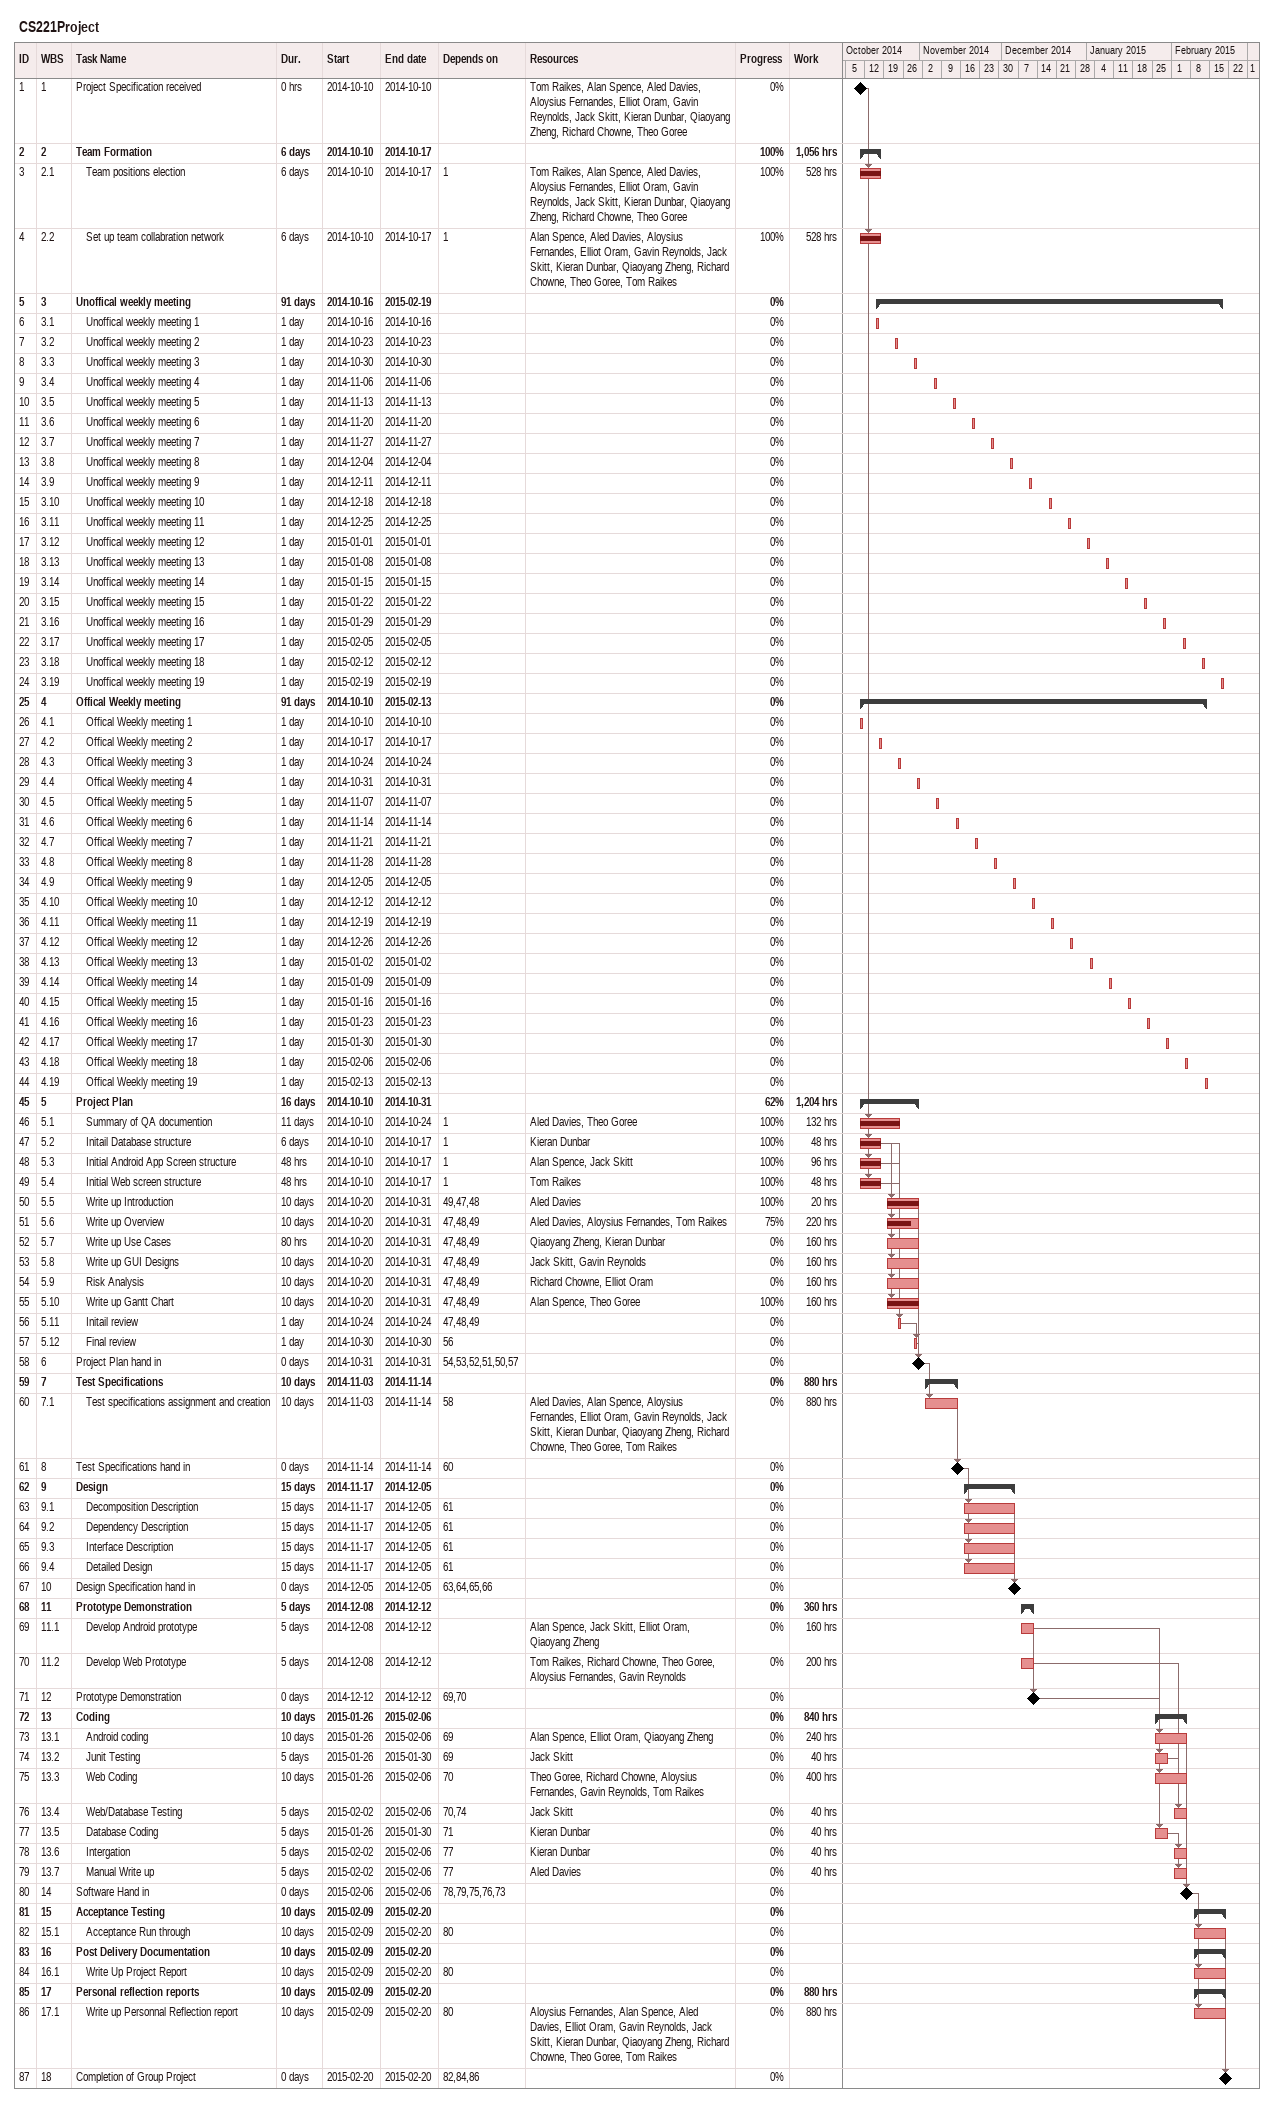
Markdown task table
CS221Project

| ID | WBS | Task | Duration | Start | Finish | Predecessors | Resources | % complete | Work (h) |
|---|---|---|---|---|---|---|---|---|---|
| 1 | 1 | Project Specification received | 0h | 2014-10-10 | 2014-10-10 |  | Tom Raikes, Alan Spence, Aled Davies, Aloysius Fernandes, Elliot Oram, Gavin Reynolds, Jack Skitt, Kieran Dunbar, Qiaoyang Zheng, Richard Chowne, Theo Goree | 0 |  |
| 2 | 2 | **Team Formation** | 6d | 2014-10-10 | 2014-10-17 |  |  | 100 | 1056 |
| 3 | 2.1 | Team positions election | 6d | 2014-10-10 | 2014-10-17 | 1 | Tom Raikes, Alan Spence, Aled Davies, Aloysius Fernandes, Elliot Oram, Gavin Reynolds, Jack Skitt, Kieran Dunbar, Qiaoyang Zheng, Richard Chowne, Theo Goree | 100 | 528 |
| 4 | 2.2 | Set up team collabration network | 6d | 2014-10-10 | 2014-10-17 | 1 | Alan Spence, Aled Davies, Aloysius Fernandes, Elliot Oram, Gavin Reynolds, Jack Skitt, Kieran Dunbar, Qiaoyang Zheng, Richard Chowne, Theo Goree, Tom Raikes | 100 | 528 |
| 5 | 3 | **Unoffical weekly meeting** | 91d | 2014-10-16 | 2015-02-19 |  |  | 0 |  |
| 6 | 3.1 | Unoffical weekly meeting 1 | 1d | 2014-10-16 | 2014-10-16 |  |  | 0 |  |
| 7 | 3.2 | Unoffical weekly meeting 2 | 1d | 2014-10-23 | 2014-10-23 |  |  | 0 |  |
| 8 | 3.3 | Unoffical weekly meeting 3 | 1d | 2014-10-30 | 2014-10-30 |  |  | 0 |  |
| 9 | 3.4 | Unoffical weekly meeting 4 | 1d | 2014-11-06 | 2014-11-06 |  |  | 0 |  |
| 10 | 3.5 | Unoffical weekly meeting 5 | 1d | 2014-11-13 | 2014-11-13 |  |  | 0 |  |
| 11 | 3.6 | Unoffical weekly meeting 6 | 1d | 2014-11-20 | 2014-11-20 |  |  | 0 |  |
| 12 | 3.7 | Unoffical weekly meeting 7 | 1d | 2014-11-27 | 2014-11-27 |  |  | 0 |  |
| 13 | 3.8 | Unoffical weekly meeting 8 | 1d | 2014-12-04 | 2014-12-04 |  |  | 0 |  |
| 14 | 3.9 | Unoffical weekly meeting 9 | 1d | 2014-12-11 | 2014-12-11 |  |  | 0 |  |
| 15 | 3.10 | Unoffical weekly meeting 10 | 1d | 2014-12-18 | 2014-12-18 |  |  | 0 |  |
| 16 | 3.11 | Unoffical weekly meeting 11 | 1d | 2014-12-25 | 2014-12-25 |  |  | 0 |  |
| 17 | 3.12 | Unoffical weekly meeting 12 | 1d | 2015-01-01 | 2015-01-01 |  |  | 0 |  |
| 18 | 3.13 | Unoffical weekly meeting 13 | 1d | 2015-01-08 | 2015-01-08 |  |  | 0 |  |
| 19 | 3.14 | Unoffical weekly meeting 14 | 1d | 2015-01-15 | 2015-01-15 |  |  | 0 |  |
| 20 | 3.15 | Unoffical weekly meeting 15 | 1d | 2015-01-22 | 2015-01-22 |  |  | 0 |  |
| 21 | 3.16 | Unoffical weekly meeting 16 | 1d | 2015-01-29 | 2015-01-29 |  |  | 0 |  |
| 22 | 3.17 | Unoffical weekly meeting 17 | 1d | 2015-02-05 | 2015-02-05 |  |  | 0 |  |
| 23 | 3.18 | Unoffical weekly meeting 18 | 1d | 2015-02-12 | 2015-02-12 |  |  | 0 |  |
| 24 | 3.19 | Unoffical weekly meeting 19 | 1d | 2015-02-19 | 2015-02-19 |  |  | 0 |  |
| 25 | 4 | **Offical Weekly meeting** | 91d | 2014-10-10 | 2015-02-13 |  |  | 0 |  |
| 26 | 4.1 | Offical Weekly meeting 1 | 1d | 2014-10-10 | 2014-10-10 |  |  | 0 |  |
| 27 | 4.2 | Offical Weekly meeting 2 | 1d | 2014-10-17 | 2014-10-17 |  |  | 0 |  |
| 28 | 4.3 | Offical Weekly meeting 3 | 1d | 2014-10-24 | 2014-10-24 |  |  | 0 |  |
| 29 | 4.4 | Offical Weekly meeting 4 | 1d | 2014-10-31 | 2014-10-31 |  |  | 0 |  |
| 30 | 4.5 | Offical Weekly meeting 5 | 1d | 2014-11-07 | 2014-11-07 |  |  | 0 |  |
| 31 | 4.6 | Offical Weekly meeting 6 | 1d | 2014-11-14 | 2014-11-14 |  |  | 0 |  |
| 32 | 4.7 | Offical Weekly meeting 7 | 1d | 2014-11-21 | 2014-11-21 |  |  | 0 |  |
| 33 | 4.8 | Offical Weekly meeting 8 | 1d | 2014-11-28 | 2014-11-28 |  |  | 0 |  |
| 34 | 4.9 | Offical Weekly meeting 9 | 1d | 2014-12-05 | 2014-12-05 |  |  | 0 |  |
| 35 | 4.10 | Offical Weekly meeting 10 | 1d | 2014-12-12 | 2014-12-12 |  |  | 0 |  |
| 36 | 4.11 | Offical Weekly meeting 11 | 1d | 2014-12-19 | 2014-12-19 |  |  | 0 |  |
| 37 | 4.12 | Offical Weekly meeting 12 | 1d | 2014-12-26 | 2014-12-26 |  |  | 0 |  |
| 38 | 4.13 | Offical Weekly meeting 13 | 1d | 2015-01-02 | 2015-01-02 |  |  | 0 |  |
| 39 | 4.14 | Offical Weekly meeting 14 | 1d | 2015-01-09 | 2015-01-09 |  |  | 0 |  |
| 40 | 4.15 | Offical Weekly meeting 15 | 1d | 2015-01-16 | 2015-01-16 |  |  | 0 |  |
| 41 | 4.16 | Offical Weekly meeting 16 | 1d | 2015-01-23 | 2015-01-23 |  |  | 0 |  |
| 42 | 4.17 | Offical Weekly meeting 17 | 1d | 2015-01-30 | 2015-01-30 |  |  | 0 |  |
| 43 | 4.18 | Offical Weekly meeting 18 | 1d | 2015-02-06 | 2015-02-06 |  |  | 0 |  |
| 44 | 4.19 | Offical Weekly meeting 19 | 1d | 2015-02-13 | 2015-02-13 |  |  | 0 |  |
| 45 | 5 | **Project Plan** | 16d | 2014-10-10 | 2014-10-31 |  |  | 62 | 1204 |
| 46 | 5.1 | Summary of QA documention | 11d | 2014-10-10 | 2014-10-24 | 1 | Aled Davies, Theo Goree | 100 | 132 |
| 47 | 5.2 | Initail Database structure | 6d | 2014-10-10 | 2014-10-17 | 1 | Kieran Dunbar | 100 | 48 |
| 48 | 5.3 | Initial Android App Screen structure | 48h | 2014-10-10 | 2014-10-17 | 1 | Alan Spence, Jack Skitt | 100 | 96 |
| 49 | 5.4 | Initial Web screen structure | 48h | 2014-10-10 | 2014-10-17 | 1 | Tom Raikes | 100 | 48 |
| 50 | 5.5 | Write up Introduction | 10d | 2014-10-20 | 2014-10-31 | 49, 47, 48 | Aled Davies | 100 | 20 |
| 51 | 5.6 | Write up Overview | 10d | 2014-10-20 | 2014-10-31 | 47, 48, 49 | Aled Davies, Aloysius Fernandes, Tom Raikes | 75 | 220 |
| 52 | 5.7 | Write up Use Cases | 80h | 2014-10-20 | 2014-10-31 | 47, 48, 49 | Qiaoyang Zheng, Kieran Dunbar | 0 | 160 |
| 53 | 5.8 | Write up GUI Designs | 10d | 2014-10-20 | 2014-10-31 | 47, 48, 49 | Jack Skitt, Gavin Reynolds | 0 | 160 |
| 54 | 5.9 | Risk Analysis | 10d | 2014-10-20 | 2014-10-31 | 47, 48, 49 | Richard Chowne, Elliot Oram | 0 | 160 |
| 55 | 5.10 | Write up Gantt Chart | 10d | 2014-10-20 | 2014-10-31 | 47, 48, 49 | Alan Spence, Theo Goree | 100 | 160 |
| 56 | 5.11 | Initail review | 1d | 2014-10-24 | 2014-10-24 | 47, 48, 49 |  | 0 |  |
| 57 | 5.12 | Final review | 1d | 2014-10-30 | 2014-10-30 | 56 |  | 0 |  |
| 58 | 6 | Project Plan hand in | 0d | 2014-10-31 | 2014-10-31 | 54, 53, 52, 51, 50, 57 |  | 0 |  |
| 59 | 7 | **Test Specifications** | 10d | 2014-11-03 | 2014-11-14 |  |  | 0 | 880 |
| 60 | 7.1 | Test specifications assignment and creation | 10d | 2014-11-03 | 2014-11-14 | 58 | Aled Davies, Alan Spence, Aloysius Fernandes, Elliot Oram, Gavin Reynolds, Jack Skitt, Kieran Dunbar, Qiaoyang Zheng, Richard Chowne, Theo Goree, Tom Raikes | 0 | 880 |
| 61 | 8 | Test Specifications hand in | 0d | 2014-11-14 | 2014-11-14 | 60 |  | 0 |  |
| 62 | 9 | **Design** | 15d | 2014-11-17 | 2014-12-05 |  |  | 0 |  |
| 63 | 9.1 | Decomposition Description | 15d | 2014-11-17 | 2014-12-05 | 61 |  | 0 |  |
| 64 | 9.2 | Dependency Description | 15d | 2014-11-17 | 2014-12-05 | 61 |  | 0 |  |
| 65 | 9.3 | Interface Description | 15d | 2014-11-17 | 2014-12-05 | 61 |  | 0 |  |
| 66 | 9.4 | Detailed Design | 15d | 2014-11-17 | 2014-12-05 | 61 |  | 0 |  |
| 67 | 10 | Design Specification hand in | 0d | 2014-12-05 | 2014-12-05 | 63, 64, 65, 66 |  | 0 |  |
| 68 | 11 | **Prototype Demonstration** | 5d | 2014-12-08 | 2014-12-12 |  |  | 0 | 360 |
| 69 | 11.1 | Develop Android prototype | 5d | 2014-12-08 | 2014-12-12 |  | Alan Spence, Jack Skitt, Elliot Oram, Qiaoyang Zheng | 0 | 160 |
| 70 | 11.2 | Develop Web Prototype | 5d | 2014-12-08 | 2014-12-12 |  | Tom Raikes, Richard Chowne, Theo Goree, Aloysius Fernandes, Gavin Reynolds | 0 | 200 |
| 71 | 12 | Prototype Demonstration | 0d | 2014-12-12 | 2014-12-12 | 69, 70 |  | 0 |  |
| 72 | 13 | **Coding** | 10d | 2015-01-26 | 2015-02-06 |  |  | 0 | 840 |
| 73 | 13.1 | Android coding | 10d | 2015-01-26 | 2015-02-06 | 69 | Alan Spence, Elliot Oram, Qiaoyang Zheng | 0 | 240 |
| 74 | 13.2 | Junit Testing | 5d | 2015-01-26 | 2015-01-30 | 69 | Jack Skitt | 0 | 40 |
| 75 | 13.3 | Web Coding | 10d | 2015-01-26 | 2015-02-06 | 70 | Theo Goree, Richard Chowne, Aloysius Fernandes, Gavin Reynolds, Tom Raikes | 0 | 400 |
| 76 | 13.4 | Web/Database Testing | 5d | 2015-02-02 | 2015-02-06 | 70, 74 | Jack Skitt | 0 | 40 |
| 77 | 13.5 | Database Coding | 5d | 2015-01-26 | 2015-01-30 | 71 | Kieran Dunbar | 0 | 40 |
| 78 | 13.6 | Intergation | 5d | 2015-02-02 | 2015-02-06 | 77 | Kieran Dunbar | 0 | 40 |
| 79 | 13.7 | Manual Write up | 5d | 2015-02-02 | 2015-02-06 | 77 | Aled Davies | 0 | 40 |
| 80 | 14 | Software Hand in | 0d | 2015-02-06 | 2015-02-06 | 78, 79, 75, 76, 73 |  | 0 |  |
| 81 | 15 | **Acceptance Testing** | 10d | 2015-02-09 | 2015-02-20 |  |  | 0 |  |
| 82 | 15.1 | Acceptance Run through | 10d | 2015-02-09 | 2015-02-20 | 80 |  | 0 |  |
| 83 | 16 | **Post Delivery Documentation** | 10d | 2015-02-09 | 2015-02-20 |  |  | 0 |  |
| 84 | 16.1 | Write Up Project Report | 10d | 2015-02-09 | 2015-02-20 | 80 |  | 0 |  |
| 85 | 17 | **Personal reflection reports** | 10d | 2015-02-09 | 2015-02-20 |  |  | 0 | 880 |
| 86 | 17.1 | Write up Personnal Reflection report | 10d | 2015-02-09 | 2015-02-20 | 80 | Aloysius Fernandes, Alan Spence, Aled Davies, Elliot Oram, Gavin Reynolds, Jack Skitt, Kieran Dunbar, Qiaoyang Zheng, Richard Chowne, Theo Goree, Tom Raikes | 0 | 880 |
| 87 | 18 | Completion of Group Project | 0d | 2015-02-20 | 2015-02-20 | 82, 84, 86 |  | 0 |  |
